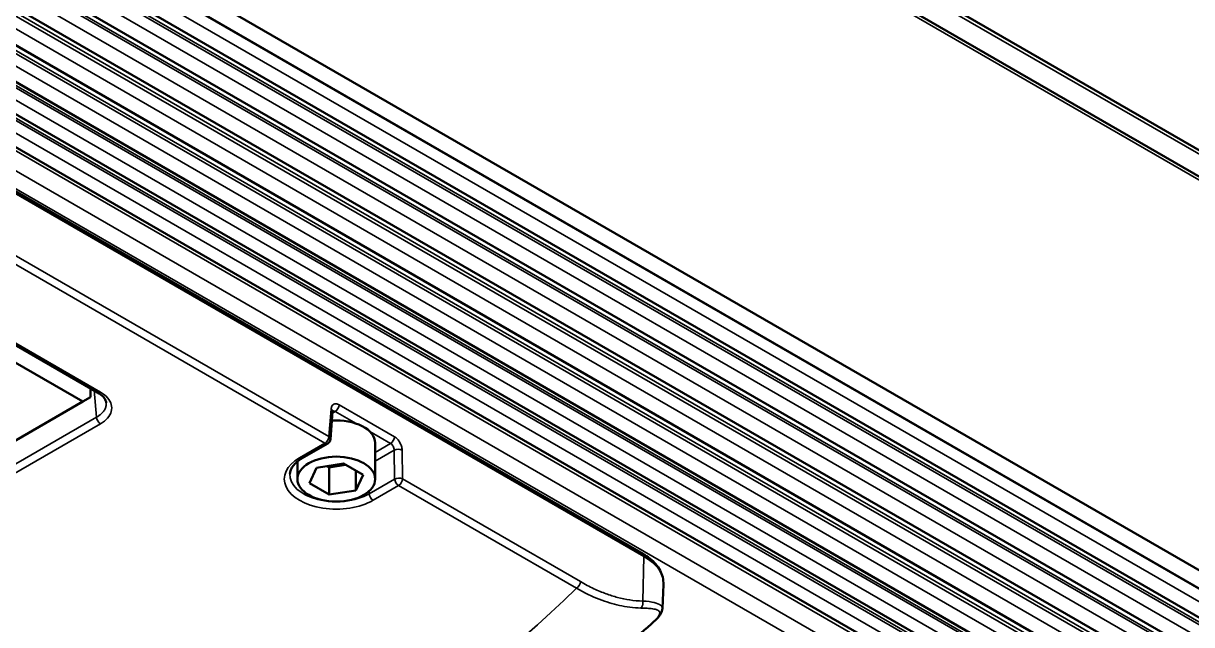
# Model space of a CAD drawing. Header units: millimetres. Extents: x 0 to 3000, y 0 to 3000.
# Drawn here: x 2435.4 to 2540.6, y 611.4 to 665.6 of the extents above; entities that cross this region are included whole.
import ezdxf

# ---------------------------------------------------------------- set-up
doc = ezdxf.new("R2010")
doc.units = ezdxf.units.MM
doc.layers.add('Visible (ANSI)', color=7, linetype='Continuous', lineweight=50)
doc.layers.add('Visible Narrow (ANSI)', color=7, linetype='Continuous', lineweight=35)

msp = doc.modelspace()

# ---------------------------------------------------------------- linework, layer by layer
at = {"layer": 'Visible (ANSI)'}
for p, q in [((1993.4059, 970.4767), (2700.5127, 562.2284)), ((1996.8943, 966.0764), (2702.5868, 558.6446)), ((1997.3616, 930.3287), (2703.0542, 522.8969)), ((2701.8845, 521.9415), (1996.1919, 929.3733)), ((2701.5361, 519.5313), (1994.6941, 927.6267)), ((2701.233, 516.448), (1994.3325, 924.5771)), ((2700.8872, 513.3193), (1993.9632, 921.462)), ((2700.4517, 510.1614), (1993.5849, 918.2711)), ((2700.2323, 506.9877), (1993.3261, 915.1202)), ((2700.2323, 504.0721), (1993.3212, 912.2074)), ((2700.2323, 501.1222), (1993.3212, 909.2575)), ((2200.947, 785.3629), (2491.1685, 617.8035)), ((2387.2668, 662.368), (2440.714, 631.5103)), ((2389.1954, 662.8595), (2442.0553, 632.3409)), ((2441.4211, 631.9185), (2441.4211, 632.707)), ((2440.714, 631.5103), (2407.48, 612.3226)), ((2440.714, 631.5103), (2441.4211, 631.9185)), ((2442.8271, 631.4073), (2442.8271, 631.4072)), ((2463.0393, 628.1392), (2463.2278, 630.6097)), ((2463.0874, 630.8798), (2463.0874, 630.8798)), ((2463.1301, 631.0503), (2463.1302, 631.0504)), ((2463.1302, 631.0504), (2463.1303, 631.0505)), ((2460.4914, 626.4167), (2462.7907, 627.7443)), ((2467.0536, 627.7952), (2467.0536, 624.5292)), ((2460.0536, 626.1183), (2460.0536, 624.5292)), ((2461.7858, 625.5498), (2461.1388, 624.1556)), ((2464.2006, 625.9234), (2461.7858, 625.5498)), ((2462.9065, 625.5845), (2462.7171, 625.6939)), ((2464.3901, 625.814), (2462.9065, 625.5845)), ((2462.9065, 625.5845), (2462.9065, 623.135)), ((2464.2006, 625.9234), (2465.9684, 624.9028)), ((2465.3213, 625.2764), (2465.3213, 623.5086)), ((2462.9065, 623.135), (2461.1388, 624.1556)), ((2465.3213, 623.5086), (2465.9684, 624.9028)), ((2462.9065, 623.135), (2465.3213, 623.5086)), ((2492.9296, 612.8713), (2493.022, 615.0328))]:
    msp.add_line(p, q, dxfattribs=at)
msp.add_arc((2462.5407, 628.1773), 0.5, 300, 355.637023, dxfattribs=at)
for centre, major_axis, ratio, start_param, end_param in [((2464.4021, 651.6185), (-2.15, 0), 0.57735027, 4.96286315, 4.96292493), ((2464.4021, 651.6185), (2.15, 0), 0.57735027, 6.03264909, 6.03271086), ((2462.7292, 630.6477), (0.4985, -0.038), 0.58628494, 6.28318515, 6.28340105), ((2463.5536, 627.7952), (3.5, 0), 0.57735027, 0, 1.68168035), ((2463.5536, 627.7952), (-3.5, 0), 0.57735027, 5.7144696, 5.7144743), ((2491.5793, 611.8231), (0.3318, -0.374), 0.68433163, 0, 0.00253086)]:
    msp.add_ellipse(centre, major_axis=major_axis, ratio=ratio, start_param=start_param, end_param=end_param, dxfattribs=at)
msp.add_ellipse((2463.5536, 624.5292), major_axis=(-3.5, 0), ratio=0.57735027, dxfattribs=at)
for points, knots in [([(2442.8271, 631.4073), (2442.8186, 631.5007), (2442.7904, 631.5978), (2442.6914, 631.7858), (2442.6274, 631.8758), (2442.4221, 632.0947), (2442.2554, 632.2253), (2442.0553, 632.3409)], [0, 0, 0, 0, 0.074586752, 0.074586752, 0.136783767, 0.136783767, 0.227085364, 0.227085364, 0.227085364, 0.227085364]), ([(2463.2412, 630.6756), (2463.2412, 630.6756), (2463.2399, 630.6733), (2463.2349, 630.6581), (2463.2299, 630.638), (2463.2278, 630.6097)], [0.029042018, 0.029042018, 0.029042018, 0.029042018, 0.0384539349, 0.0384539349, 0.0549774322, 0.0549774322, 0.0549774322, 0.0549774322]), ([(2460.4914, 626.4167), (2460.3449, 626.3321), (2460.2115, 626.2424), (2459.9739, 626.0565), (2459.8697, 625.9604), (2459.692, 625.7662), (2459.6184, 625.6681), (2459.5009, 625.4741), (2459.4569, 625.3782), (2459.3953, 625.1899), (2459.3776, 625.0975), (2459.3717, 625.0056)], [0, 0, 0, 0, 0.149666356, 0.149666356, 0.299332712, 0.299332712, 0.448999068, 0.448999068, 0.598665424, 0.598665424, 0.74833178, 0.74833178, 0.74833178, 0.74833178]), ([(2491.1685, 617.8035), (2491.3981, 617.6709), (2491.6115, 617.5262), (2492.0006, 617.2138), (2492.1762, 617.0461), (2492.4835, 616.6892), (2492.6152, 616.4999), (2492.8274, 616.103), (2492.9078, 615.8952), (2493.0098, 615.4688), (2493.0313, 615.2504), (2493.022, 615.0328)], [1.570796327, 1.570796327, 1.570796327, 1.570796327, 1.732815004, 1.732815004, 1.894833681, 1.894833681, 2.056852359, 2.056852359, 2.218871036, 2.218871036, 2.380889713, 2.380889713, 2.380889713, 2.380889713]), ([(2492.9293, 612.8636), (2492.9223, 612.7021), (2492.8686, 612.5609), (2492.7012, 612.2557), (2492.5672, 612.0918), (2492.255, 611.7646), (2492.0951, 611.6126), (2491.9116, 611.4498)], [0, 0, 0, 0, 0.094606026, 0.094606026, 0.226116745, 0.226116745, 0.325000452, 0.325000452, 0.325000452, 0.325000452]), ([(2462.4758, 592.2803), (2464.7505, 593.3797), (2466.969, 594.5182), (2471.2856, 596.8696), (2473.3837, 598.0824), (2477.4523, 600.5784), (2479.4227, 601.8614), (2483.2289, 604.4933), (2485.0647, 605.8421), (2488.5952, 608.6009), (2490.2899, 610.0109), (2491.9111, 611.449)], [3.053156561, 3.053156561, 3.053156561, 3.053156561, 3.112533934, 3.112533934, 3.171911307, 3.171911307, 3.23128868, 3.23128868, 3.290666054, 3.290666054, 3.350043427, 3.350043427, 3.350043427, 3.350043427])]:
    msp.add_open_spline(points, degree=3, knots=knots, dxfattribs=at)
msp.add_open_spline([(2492.9293, 612.8641), (2492.9293, 612.864), (2492.9293, 612.8638), (2492.9292, 612.8637)], degree=3, dxfattribs=at)
at = {"layer": 'Visible Narrow (ANSI)'}
for p, q in [((2700.8935, 561.6464), (1993.7867, 969.8947)), ((2702.8795, 558.1719), (1997.187, 965.6037)), ((1994.9791, 930.0307), (2701.9799, 521.8436)), ((1994.852, 928.959), (2701.5577, 520.9423)), ((1994.6471, 927.2306), (2701.7335, 518.994)), ((1994.6202, 927.0033), (2701.7122, 518.7636)), ((1994.4928, 925.9293), (2701.2812, 517.8649)), ((1994.3224, 924.1459), (2701.4291, 515.8976)), ((1994.2994, 923.9274), (2701.4062, 515.679)), ((1994.127, 922.8438), (2700.9532, 514.7576)), ((1993.9751, 921.0039), (2701.0818, 512.7556)), ((1993.9407, 920.7109), (2701.0475, 512.4626)), ((1993.7508, 919.6706), (2700.6, 511.571)), ((2700.6462, 509.5955), (1993.5394, 917.8438)), ((1993.5041, 917.546), (2700.6109, 509.2977)), ((1993.395, 916.4934), (2700.1845, 508.4283)), ((2700.4341, 506.5418), (1993.3273, 914.7901)), ((1993.3273, 914.5904), (2700.4341, 506.3422)), ((1993.3212, 913.4748), (2700.0715, 505.4323)), ((2700.4341, 503.6261), (1993.3273, 911.8744)), ((1993.3273, 911.6406), (2700.4341, 503.3923)), ((1993.3212, 910.5249), (2700.0715, 502.4825)), ((2700.4341, 500.6763), (1993.3273, 908.9246)), ((1993.3273, 907.1185), (2700.4341, 498.8702)), ((2699.7269, 497.6455), (1992.6486, 905.8774)), ((2491.2718, 617.5602), (2201.0503, 785.1196)), ((2389.6154, 670.6745), (2462.8941, 628.367)), ((2462.533, 627.7701), (2389.262, 670.0765)), ((2389.4454, 662.8843), (2442.3053, 632.3656)), ((2441.7321, 632.5275), (2441.9522, 630.1025)), ((2455.3792, 631.9005), (2455.3792, 631.9005)), ((2463.0826, 630.8374), (2462.8941, 628.367)), ((2463.4588, 630.619), (2463.2179, 630.48)), ((2465.3401, 629.5329), (2463.4588, 630.619)), ((2463.8121, 631.2171), (2468.798, 628.3385)), ((2409.5984, 611.4231), (2441.9522, 630.1025)), ((2442.3052, 629.5118), (2409.9515, 610.8324)), ((2458.3115, 630.2074), (2458.3115, 630.2074)), ((2458.5162, 630.0892), (2458.5162, 630.0892)), ((2468.4446, 627.7405), (2466.5633, 628.8266)), ((2460.2414, 626.4415), (2462.5329, 627.77)), ((2467.0536, 626.9374), (2468.4446, 627.7405)), ((2468.7743, 627.1362), (2467.0536, 626.1428)), ((2468.7743, 627.1362), (2468.812, 624.5352)), ((2469.5184, 624.5425), (2469.4807, 627.1435)), ((2466.5127, 623.2077), (2468.812, 624.5352)), ((2469.5184, 624.5425), (2485.5412, 615.2917)), ((2466.5024, 623.4407), (2466.5127, 623.2077)), ((2469.1666, 623.9402), (2466.8657, 622.6169)), ((2468.3488, 623.4698), (2468.3488, 623.4698)), ((2485.1879, 614.6937), (2469.1666, 623.9402)), ((2491.1522, 613.5369), (2491.2718, 617.5602))]:
    msp.add_line(p, q, dxfattribs=at)
for centre, major_axis, ratio, start_param, end_param in [((2442.3053, 632.7739), (-0.25, -0.433), 0.57735027, 0, 0.78535937), ((2462.7292, 630.6477), (0.4986, -0.038), 0.58628494, 0.0002159, 0.82878149), ((2463.4588, 631.0273), (-0.25, -0.433), 0.57735027, 0.78539816, 2.32131032), ((2442.3053, 629.9201), (-0.25, 0.433), 0.57735027, 0.83775052, 2.35612529), ((2457.0852, 630.463), (2.0049, 0), 0.57735027, 5.77780101, 5.77780892), ((2463.5537, 627.7952), (3.5256, 0), 0.57735027, 2.57128355, 2.57128821), ((2462.5407, 628.1773), (0.25, 0.433), 0.57735027, 3.92699082, 5.46288056), ((2462.5407, 628.1773), (0.4986, -0.038), 0.58628494, 0, 0.82880449), ((2468.4446, 628.1487), (0.25, 0.433), 0.57735027, 3.92699529, 5.46289863), ((2462.5407, 628.1773), (0.25, -0.433), 0.57735027, 5.49778714, 6.28318531), ((2469.1273, 626.9538), (-0.4999, -0.0073), 0.52588929, 3.91991518, 5.48886221), ((2463.5536, 624.5292), (-4.6841, 0), 0.57735027, 5.49778714, 8.6393798), ((2460.2414, 626.8497), (0.25, -0.433), 0.57735027, 5.49778714, 6.28318531), ((2463.5536, 624.9161), (-4.1848, 0), 0.57735027, 6.24611892, 8.6393798), ((2469.1651, 624.3527), (0.4999, 0.0073), 0.52588929, 0.77830026, 2.34727009), ((2469.1651, 624.3527), (-0.25, 0.433), 0.57735027, 0.83775804, 2.35619449), ((2469.1651, 624.3527), (-0.25, -0.433), 0.57735027, 0.78539816, 2.32128791), ((2466.8657, 623.0252), (0.25, -0.433), 0.57735027, 3.97935069, 5.49778714), ((2490.9185, 617.3705), (0.25, 0.433), 0.57735027, 5.46288056, 6.28318531), ((2487.0419, 615.1181), (5.9819, 0), 0.57735027, 6.25849008, 7.06858347), ((2366.351, 654.6846), (-137.5501, 0), 0.57735027, 2.0985236, 2.61386534), ((2485.1879, 615.1019), (0.25, 0.433), 0.57735027, 3.92698176, 5.46289283), ((2491.5793, 611.8231), (0.3318, -0.374), 0.68433163, 6.11437422, 6.28318531)]:
    msp.add_ellipse(centre, major_axis=major_axis, ratio=ratio, start_param=start_param, end_param=end_param, dxfattribs=at)
for points, knots in [([(2442.8271, 631.4072), (2442.8298, 631.3768), (2442.8312, 631.3463), (2442.8312, 631.3159), (2442.8311, 631.2601), (2442.8264, 631.2043), (2442.817, 631.1488), (2442.8008, 631.0536), (2442.7708, 630.9592), (2442.7274, 630.867), (2442.6883, 630.784), (2442.6383, 630.7027), (2442.578, 630.6241), (2442.5235, 630.5531), (2442.4606, 630.4844), (2442.3898, 630.4184), (2442.3255, 630.3585), (2442.2547, 630.3009), (2442.178, 630.2461), (2442.1075, 630.1958), (2442.0321, 630.1478), (2441.9522, 630.1025)], [0.466302114, 0.466302114, 0.466302114, 0.466302114, 0.5, 0.5, 0.5, 0.561768314, 0.561768314, 0.561768314, 0.667761864, 0.667761864, 0.667761864, 0.76323034, 0.76323034, 0.76323034, 0.849503014, 0.849503014, 0.849503014, 0.927951095, 0.927951095, 0.927951095, 0.99999999, 0.99999999, 0.99999999, 0.99999999]), ([(2442.3052, 629.5118), (2442.5739, 629.667), (2442.9986, 630.0075), (2443.3446, 630.6198), (2443.3445, 631.2578), (2442.9986, 631.87), (2442.5738, 632.2105), (2442.3053, 632.3656)], [0.000038272, 0.000038272, 0.000038272, 0.000038272, 0.2, 0.4, 0.6, 0.8, 0.999978536, 0.999978536, 0.999978536, 0.999978536]), ([(2463.8121, 631.2171), (2463.7172, 631.2698), (2463.5414, 631.3315), (2463.3072, 631.2911), (2463.1408, 631.123), (2463.0925, 630.9448), (2463.0826, 630.8374)], [0, 0, 0, 0, 0.25, 0.5, 0.75, 0.99998113, 0.99998113, 0.99998113, 0.99998113]), ([(2463.2344, 630.6547), (2463.2391, 630.6563), (2463.2438, 630.6577), (2463.2485, 630.659), (2463.265, 630.6633), (2463.2824, 630.6656), (2463.3003, 630.6658), (2463.3169, 630.6659), (2463.3341, 630.6643), (2463.3516, 630.6608), (2463.3688, 630.6574), (2463.3863, 630.6523), (2463.4039, 630.6455), (2463.4221, 630.6385), (2463.4405, 630.6296), (2463.4588, 630.6191)], [0.559804132, 0.559804132, 0.559804132, 0.559804132, 0.591083148, 0.591083148, 0.591083148, 0.699025802, 0.699025802, 0.699025802, 0.799407975, 0.799407975, 0.799407975, 0.897823619, 0.897823619, 0.897823619, 1, 1, 1, 1]), ([(2469.4807, 627.1435), (2469.479, 627.2577), (2469.4403, 627.4859), (2469.2904, 627.837), (2469.0661, 628.1409), (2468.8928, 628.2836), (2468.798, 628.3385)], [0.000035716, 0.000035716, 0.000035716, 0.000035716, 0.25, 0.5, 0.75, 1, 1, 1, 1]), ([(2468.4446, 627.7405), (2468.534, 627.6888), (2468.6209, 627.5946), (2468.6813, 627.4837), (2468.7417, 627.3729), (2468.7758, 627.2455), (2468.7743, 627.1362)], [0.000003515, 0.000003515, 0.000003515, 0.000003515, 0.5, 0.5, 0.5, 1, 1, 1, 1]), ([(2485.1879, 614.6937), (2485.9121, 614.2813), (2486.615, 613.9518), (2487.2472, 613.7054), (2487.8795, 613.459), (2488.442, 613.2865), (2489.0554, 613.1509), (2489.6687, 613.0153), (2490.3298, 612.9261), (2490.986, 612.915)], [0.000000031, 0.000000031, 0.000000031, 0.000000031, 0.333333333, 0.333333333, 0.333333333, 0.666666667, 0.666666667, 0.666666667, 1, 1, 1, 1]), ([(2491.1522, 613.5369), (2490.7698, 613.5451), (2490.3792, 613.5798), (2489.9824, 613.6408), (2489.6248, 613.6959), (2489.2622, 613.7723), (2488.8959, 613.8696), (2488.5511, 613.9612), (2488.203, 614.0713), (2487.853, 614.1995), (2487.491, 614.332), (2487.127, 614.4837), (2486.762, 614.6542), (2486.3556, 614.8439), (2485.948, 615.0569), (2485.5412, 615.2917)], [0, 0, 0, 0, 0.21715363, 0.21715363, 0.21715363, 0.41291098, 0.41291098, 0.41291098, 0.59724564, 0.59724564, 0.59724564, 0.78781605, 0.78781605, 0.78781605, 1, 1, 1, 1]), ([(2491.1522, 613.5369), (2491.157, 613.521), (2491.1711, 613.4667), (2491.1821, 613.3717), (2491.1751, 613.2589), (2491.1526, 613.1611), (2491.1165, 613.0705), (2491.0611, 612.9831), (2491.0125, 612.9351), (2490.986, 612.915)], [0, 0, 0, 0, 0.06606989, 0.22170758, 0.37734527, 0.53298297, 0.68862066, 0.84425835, 1, 1, 1, 1]), ([(2491.1522, 613.5369), (2491.5785, 613.5186), (2491.9268, 613.4648), (2492.1919, 613.4023), (2492.457, 613.3398), (2492.6433, 613.2698), (2492.7662, 613.1779), (2492.8778, 613.0944), (2492.9348, 612.993), (2492.9293, 612.8641)], [0.000001639, 0.000001639, 0.000001639, 0.000001639, 0.2, 0.2, 0.2, 0.4, 0.4, 0.4, 0.581477043, 0.581477043, 0.581477043, 0.581477043]), ([(2490.9862, 612.915), (2491.1891, 612.9116), (2491.3757, 612.9045), (2491.545, 612.8938), (2491.733, 612.8819), (2491.8996, 612.8656), (2492.0439, 612.8439), (2492.2049, 612.8196), (2492.338, 612.7886), (2492.4414, 612.7486), (2492.5569, 612.7039), (2492.6353, 612.6479), (2492.6726, 612.5758), (2492.7114, 612.5007), (2492.7058, 612.4081), (2492.6494, 612.2904), (2492.5971, 612.1813), (2492.501, 612.0506), (2492.3581, 611.8946), (2492.2294, 611.7542), (2492.0628, 611.5934), (2491.8633, 611.4163)], [0.000051299, 0.000051299, 0.000051299, 0.000051299, 0.114801881, 0.114801881, 0.114801881, 0.242144044, 0.242144044, 0.242144044, 0.384370493, 0.384370493, 0.384370493, 0.543277944, 0.543277944, 0.543277944, 0.708551086, 0.708551086, 0.708551086, 0.861935811, 0.861935811, 0.861935811, 0.999999978, 0.999999978, 0.999999978, 0.999999978])]:
    msp.add_open_spline(points, degree=3, knots=knots, dxfattribs=at)

doc.saveas('drawing.dxf')
